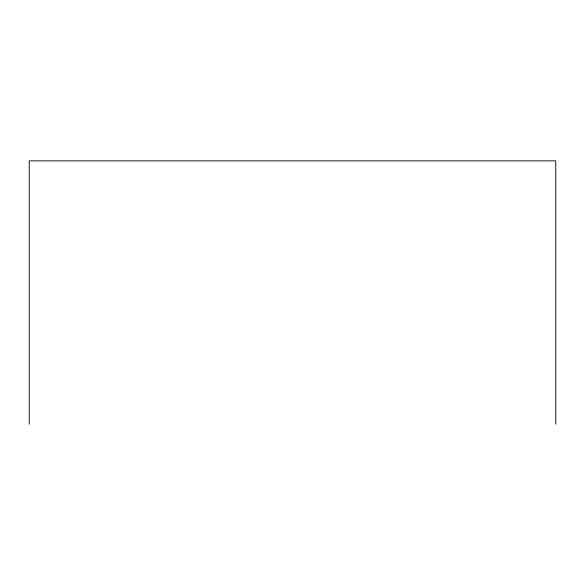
<?xml version="1.0" encoding="UTF-8"?>
<svg xmlns="http://www.w3.org/2000/svg" width="585" height="585" viewBox="0 0 585 585"><rect width="100%" height="100%" fill="white"/><g stroke="black" fill="none" stroke-linecap="round" stroke-linejoin="round"><path stroke-width="0.88" d="M555.75 424.132L555.75 160.868L29.25 160.868L29.25 424.132"/></g></svg>
